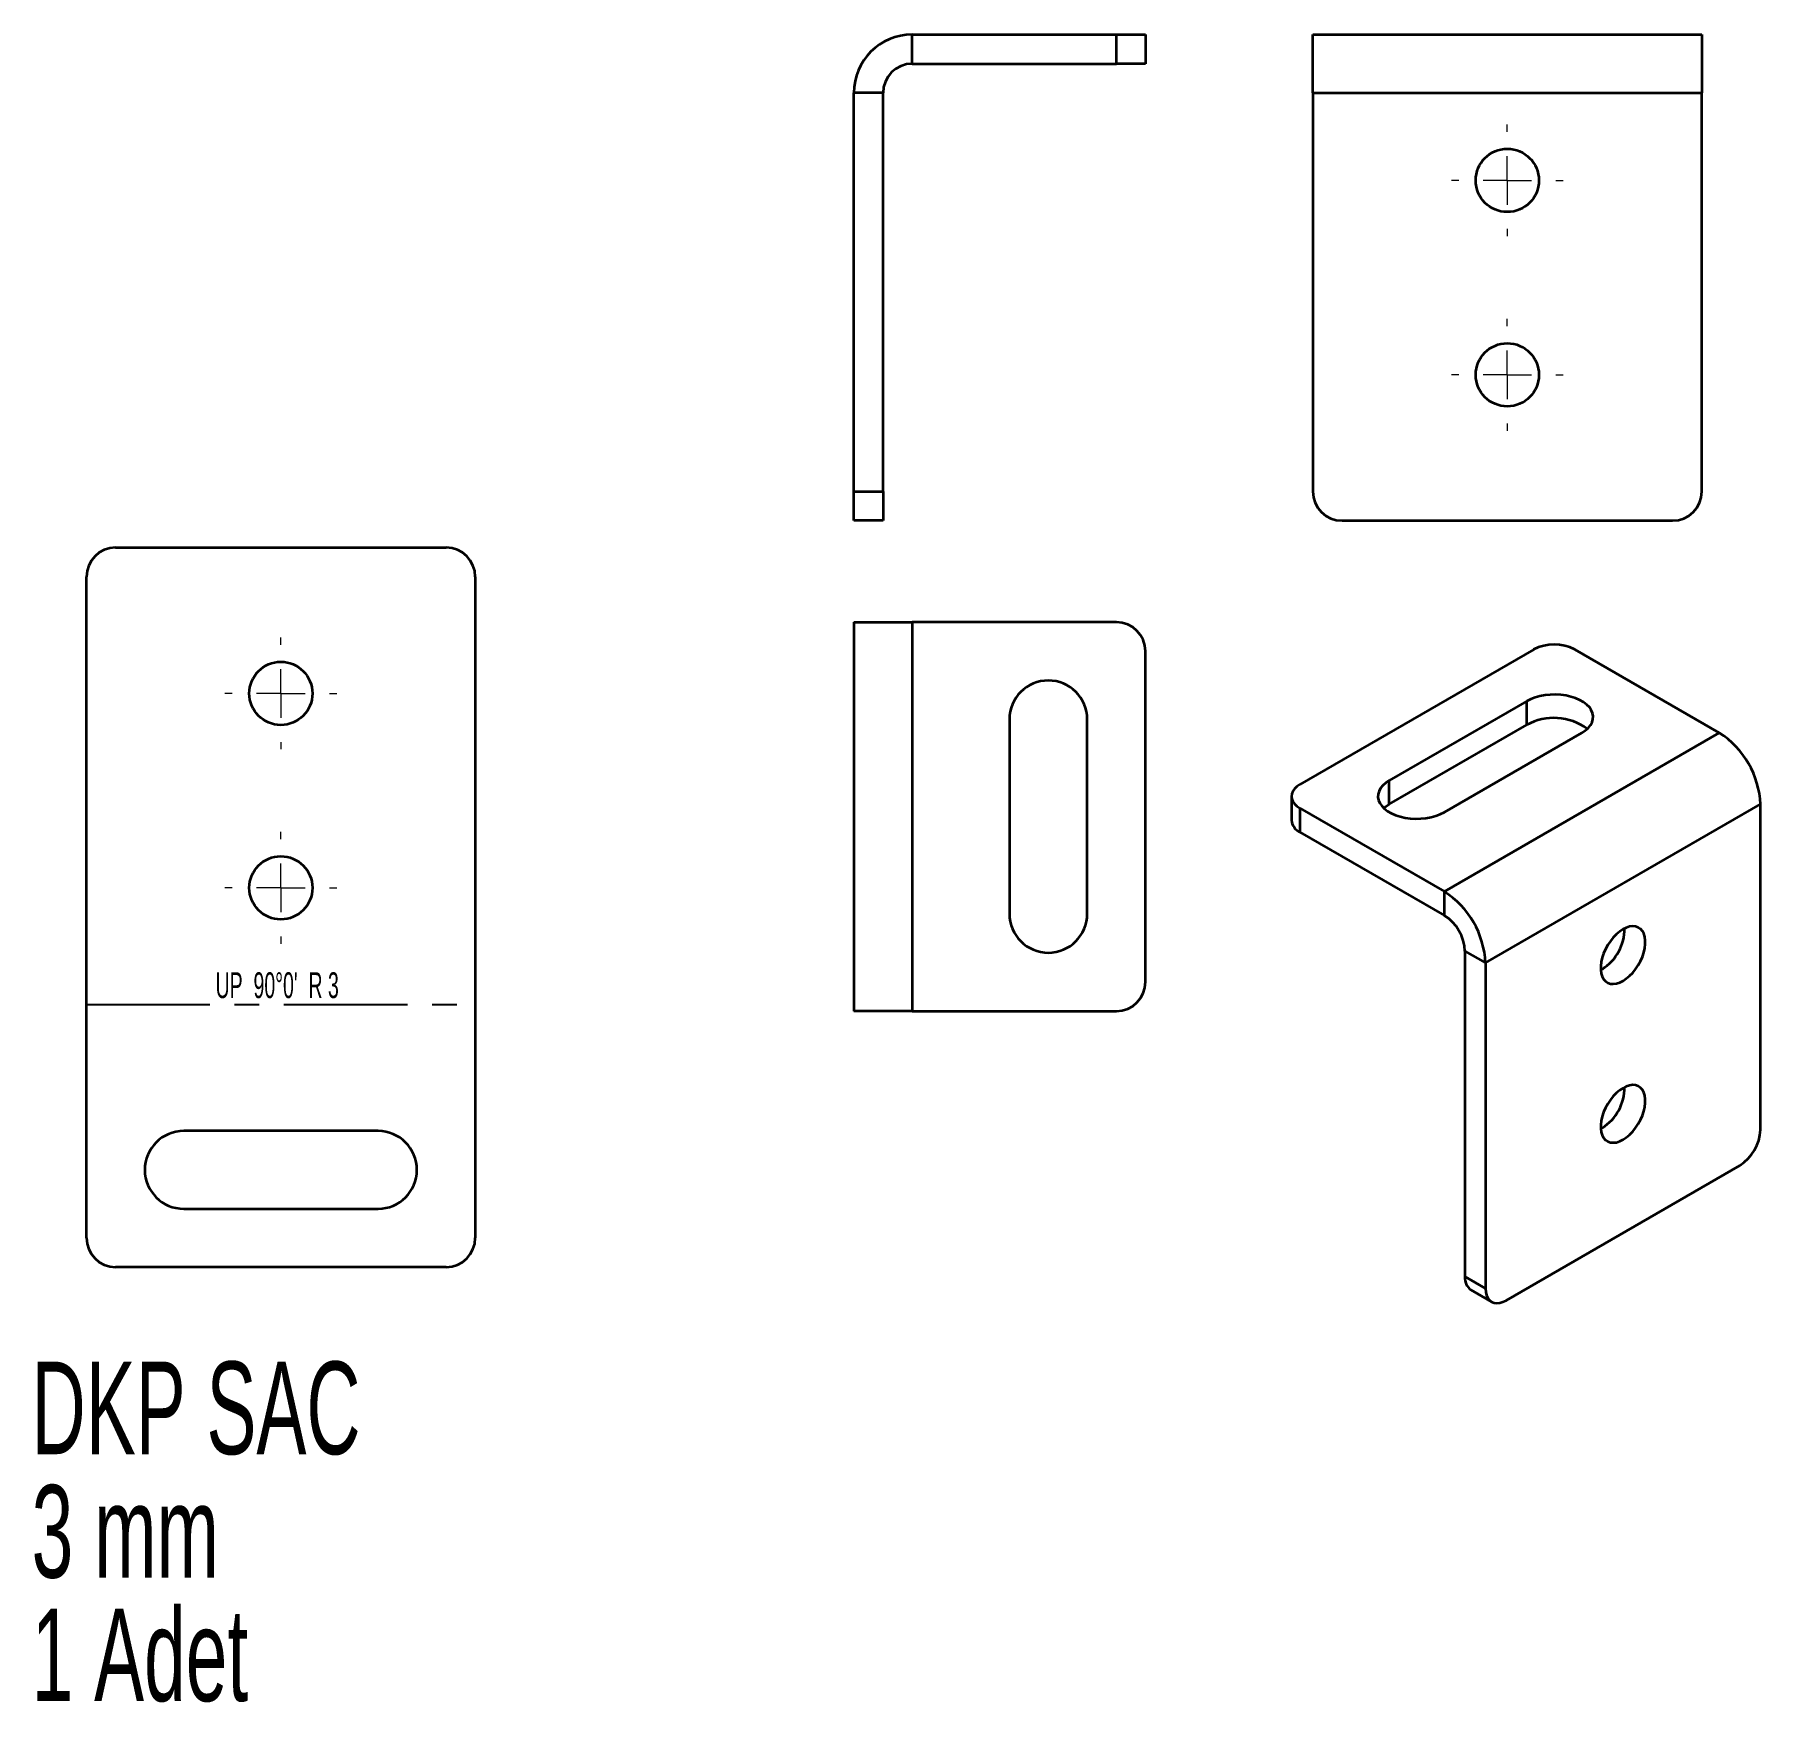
# Model space of a CAD drawing. Header units: millimetres. Extents: x 41 to 219, y 22 to 193.
import ezdxf

# ---------------------------------------------------------------- set-up
doc = ezdxf.new("R2010")
doc.units = ezdxf.units.MM
doc.linetypes.add('CENTERX2', pattern=[20.32, 12.7, -2.54, 2.54, -2.54])
doc.styles.add('SLDTEXTSTYLE0', font='TXT', dxfattribs={"width": 0.605})
doc.styles.add('SLDTEXTSTYLE1', font='TXT', dxfattribs={"width": 0.5675})

# ---------------------------------------------------------------- blocks, each defined once
blk = doc.blocks.new('SW_NOTE_0')
at = {"color": 0, "linetype": 'Continuous', "lineweight": 0, "char_height": 9.525, "attachment_point": 1, "style": 'SLDTEXTSTYLE0'}
for s, insert in [('DKP SAC', (0, 12.28)), ('3 mm', (0, -0.42)), ('1 Adet', (0, -13.12))]:
    blk.add_mtext(s, dxfattribs=dict(at, insert=insert))
blk = doc.blocks.new('SW_CENTERMARKSYMBOL_0')
at = {"color": 0, "linetype": 'Continuous', "lineweight": 18}
for p, q in [((0, 5), (0, 5.75)), ((0, 0), (0, 2.5)), ((-5, 0), (-5.75, 0)), ((0, 0), (-2.5, 0)), ((0, 0), (0, -2.5)), ((0, 0), (2.5, 0)), ((5, 0), (5.75, 0)), ((0, -5), (0, -5.75))]:
    blk.add_line(p, q, dxfattribs=at)
blk = doc.blocks.new('SW_CENTERMARKSYMBOL_1')
at = {"color": 0, "linetype": 'Continuous', "lineweight": 18}
for p, q in [((0, 5), (0, 5.75)), ((0, 0), (0, 2.5)), ((-5, 0), (-5.75, 0)), ((0, 0), (-2.5, 0)), ((0, 0), (0, -2.5)), ((0, 0), (2.5, 0)), ((5, 0), (5.75, 0)), ((0, -5), (0, -5.75))]:
    blk.add_line(p, q, dxfattribs=at)
blk = doc.blocks.new('SW_CENTERMARKSYMBOL_2')
at = {"color": 0, "linetype": 'Continuous', "lineweight": 18}
for p, q in [((0, 5), (0, 5.75)), ((0, 0), (0, 2.5)), ((-5, 0), (-5.75, 0)), ((0, 0), (-2.5, 0)), ((0, 0), (0, -2.5)), ((0, 0), (2.5, 0)), ((5, 0), (5.75, 0)), ((0, -5), (0, -5.75))]:
    blk.add_line(p, q, dxfattribs=at)
blk = doc.blocks.new('SW_CENTERMARKSYMBOL_3')
at = {"color": 0, "linetype": 'Continuous', "lineweight": 18}
for p, q in [((0, 5), (0, 5.75)), ((0, 0), (0, 2.5)), ((-5, 0), (-5.75, 0)), ((0, 0), (-2.5, 0)), ((0, 0), (0, -2.5)), ((0, 0), (2.5, 0)), ((5, 0), (5.75, 0)), ((0, -5), (0, -5.75))]:
    blk.add_line(p, q, dxfattribs=at)
blk = doc.blocks.new('SW_CENTERMARKSYMBOL_4')
at = {"color": 0, "linetype": 'Continuous', "lineweight": 18}
for p, q in [((0, 5), (0, 5.75)), ((0, 0), (0, 2.5)), ((-5, 0), (-5.75, 0)), ((0, 0), (-2.5, 0)), ((0, 0), (0, -2.5)), ((0, 0), (2.5, 0)), ((5, 0), (5.75, 0)), ((0, -5), (0, -5.75))]:
    blk.add_line(p, q, dxfattribs=at)
blk = doc.blocks.new('SW_CENTERMARKSYMBOL_5')
at = {"color": 0, "linetype": 'Continuous', "lineweight": 18}
for p, q in [((0, 5), (0, 5.75)), ((0, 0), (0, 2.5)), ((-5, 0), (-5.75, 0)), ((0, 0), (-2.5, 0)), ((0, 0), (0, -2.5)), ((0, 0), (2.5, 0)), ((5, 0), (5.75, 0)), ((0, -5), (0, -5.75))]:
    blk.add_line(p, q, dxfattribs=at)

msp = doc.modelspace()

# ---------------------------------------------------------------- linework, layer by layer
at = {"color": 7, "linetype": 'Continuous', "lineweight": 35}
for p, q in [((131.58, 190.14), (131.58, 193.14)), ((131.58, 193.14), (152.58, 193.14)), ((152.58, 190.14), (152.58, 193.14)), ((152.58, 193.14), (155.58, 193.14)), ((155.58, 193.14), (155.58, 190.14)), ((172.8, 193.14), (212.8, 193.14)), ((172.8, 187.14), (172.8, 193.14)), ((212.8, 193.14), (212.8, 187.14)), ((131.58, 190.14), (152.58, 190.14)), ((155.58, 190.14), (152.58, 190.14)), ((128.58, 187.14), (125.58, 187.14)), ((125.58, 146.14), (125.58, 187.14)), ((128.58, 146.14), (128.58, 187.14)), ((172.8, 187.14), (172.8, 146.14)), ((172.8, 187.14), (212.8, 187.14)), ((212.8, 146.14), (212.8, 187.14)), ((125.58, 146.14), (128.58, 146.14)), ((125.58, 143.14), (125.58, 146.14)), ((128.58, 146.14), (128.58, 143.14)), ((128.58, 143.14), (125.58, 143.14)), ((175.8, 143.14), (209.8, 143.14)), ((49.63, 140.37), (83.63, 140.37)), ((46.63, 69.36), (46.63, 137.37)), ((86.63, 137.37), (86.63, 69.36)), ((125.58, 132.7), (125.58, 92.7)), ((125.58, 132.7), (131.58, 132.7)), ((131.58, 132.7), (131.58, 92.7)), ((152.58, 132.7), (131.58, 132.7)), ((155.58, 95.7), (155.58, 129.7)), ((195.51, 129.89), (171.47, 116.01)), ((214.6, 121.31), (199.75, 129.89)), ((194.8, 124.58), (180.66, 116.42)), ((194.8, 122.13), (194.8, 124.58)), ((141.58, 122.7), (141.58, 102.7)), ((149.58, 102.7), (149.58, 122.7)), ((180.66, 113.97), (194.8, 122.13)), ((186.32, 104.99), (214.6, 121.31)), ((186.32, 113.15), (200.46, 121.31)), ((180.66, 113.97), (180.66, 116.42)), ((170.59, 114.78), (170.59, 112.33)), ((190.56, 97.64), (218.84, 113.97)), ((218.84, 80.49), (218.84, 113.97)), ((171.47, 113.56), (171.47, 111.11)), ((171.47, 113.56), (186.32, 104.99)), ((171.47, 111.11), (186.32, 102.54)), ((186.32, 102.54), (186.32, 104.99)), ((188.44, 98.86), (190.56, 97.64)), ((188.44, 98.86), (188.44, 65.38)), ((190.56, 97.64), (190.56, 64.16)), ((202.58, 97.02), (202.41, 96.93)), ((131.58, 92.7), (125.58, 92.7)), ((131.58, 92.7), (152.58, 92.7)), ((76.63, 80.36), (56.63, 80.36)), ((202.58, 80.69), (202.41, 80.6)), ((192.68, 62.93), (216.72, 76.81)), ((56.63, 72.36), (76.63, 72.36)), ((83.63, 66.36), (49.63, 66.36)), ((188.44, 65.38), (190.56, 64.16)), ((189.06, 64.01), (191.18, 62.79))]:
    msp.add_line(p, q, dxfattribs=at)
at = {"color": 7, "linetype": 'CENTERX2'}
msp.add_line((46.63, 93.37), (86.63, 93.37), dxfattribs=at)
at = {"color": 7, "linetype": 'Continuous', "lineweight": 35, "flags": 128}
for points in [[(200.46, 121.31), (200.82, 121.55), (201.12, 121.81), (201.35, 122.1), (201.52, 122.4), (201.61, 122.71), (201.63, 123.03), (201.57, 123.34), (201.44, 123.65), (201.24, 123.94), (200.97, 124.21), (200.64, 124.46), (200.26, 124.69), (199.82, 124.88), (199.35, 125.03), (198.84, 125.15), (198.31, 125.22), (197.77, 125.25), (197.22, 125.24), (196.68, 125.19), (196.16, 125.09), (195.67, 124.96), (195.21, 124.79), (194.8, 124.58)], [(171.47, 116.01), (171.16, 115.8), (170.92, 115.57), (170.74, 115.32), (170.63, 115.05), (170.59, 114.78), (170.63, 114.51), (170.74, 114.25), (170.92, 114), (171.16, 113.76), (171.47, 113.56)], [(180.66, 116.42), (180.3, 116.18), (180, 115.91), (179.77, 115.63), (179.6, 115.33), (179.51, 115.02), (179.49, 114.7), (179.55, 114.39), (179.68, 114.08), (179.88, 113.79), (180.14, 113.52), (180.47, 113.26), (180.86, 113.04), (181.29, 112.85), (181.77, 112.7), (182.28, 112.58), (182.81, 112.51), (183.35, 112.47), (183.9, 112.49), (184.43, 112.54), (184.96, 112.63), (185.45, 112.77), (185.9, 112.94), (186.32, 113.15)], [(180.1, 113.56), (180.3, 113.73), (180.66, 113.97)], [(204.7, 101.11), (204.36, 100.88), (204.02, 100.6), (203.7, 100.27), (203.41, 99.9), (203.14, 99.5), (202.9, 99.07), (202.71, 98.63), (202.56, 98.19), (202.46, 97.75), (202.41, 97.33), (202.41, 96.93), (202.46, 96.57), (202.56, 96.25), (202.71, 95.98), (202.9, 95.76), (203.14, 95.6), (203.41, 95.51), (203.7, 95.49), (204.02, 95.53), (204.36, 95.63), (204.7, 95.8), (205.04, 96.03), (205.38, 96.31), (205.7, 96.64), (206, 97.01), (206.26, 97.41), (206.5, 97.84), (206.69, 98.27), (206.84, 98.72), (206.94, 99.16), (206.99, 99.58), (206.99, 99.97), (206.94, 100.34), (206.84, 100.66), (206.69, 100.93), (206.5, 101.14), (206.26, 101.3), (206, 101.39), (205.7, 101.42), (205.38, 101.38), (205.04, 101.27), (204.7, 101.11)], [(204.7, 84.78), (204.36, 84.55), (204.02, 84.27), (203.7, 83.94), (203.41, 83.57), (203.14, 83.16), (202.9, 82.74), (202.71, 82.3), (202.56, 81.86), (202.46, 81.42), (202.41, 81), (202.41, 80.6), (202.46, 80.24), (202.56, 79.92), (202.71, 79.65), (202.9, 79.43), (203.14, 79.27), (203.41, 79.18), (203.7, 79.16), (204.02, 79.19), (204.36, 79.3), (204.7, 79.47), (205.04, 79.7), (205.38, 79.98), (205.7, 80.31), (206, 80.68), (206.26, 81.08), (206.5, 81.5), (206.69, 81.94), (206.84, 82.39), (206.94, 82.82), (206.99, 83.25), (206.99, 83.64), (206.94, 84.01), (206.84, 84.33), (206.69, 84.6), (206.5, 84.81), (206.26, 84.97), (206, 85.06), (205.7, 85.09), (205.38, 85.05), (205.04, 84.94), (204.7, 84.78)], [(190.56, 64.16), (190.58, 63.79), (190.66, 63.46), (190.79, 63.18), (190.96, 62.95), (191.18, 62.79), (191.43, 62.68), (191.72, 62.65), (192.02, 62.68), (192.35, 62.77), (192.68, 62.93)]]:
    msp.add_lwpolyline(points, dxfattribs=at)
at = {"color": 7, "linetype": 'Continuous', "lineweight": 35}
for centre in [(192.8, 178.14), (192.8, 158.14), (66.63, 125.37), (66.63, 105.37)]:
    msp.add_circle(centre, 3.25, dxfattribs=at)
for centre, radius, start, end in [((131.58, 187.14), 6, 90, 180), ((131.58, 187.14), 3, 90, 180), ((175.8, 146.14), 3, 180, 270), ((209.8, 146.14), 3, 270, 0), ((49.63, 137.37), 3, 90, 180), ((83.63, 137.37), 3, 0, 90), ((152.58, 129.7), 3, 0, 90), ((197.63, 125.83), 4.58, 62.391, 117.609), ((145.58, 122.7), 4, 0, 180), ((197.59, 117.08), 5.77, 53.5664, 118.9269), ((209.68, 113.57), 9.17, 2.4534, 57.5466), ((172.08, 112.47), 1.5, 185.3944, 245.9257), ((181.39, 97.24), 9.17, 2.4534, 57.5466), ((145.58, 102.7), 4, 180, 0), ((183.86, 98.67), 4.58, 2.3869, 57.6131), ((199.95, 101.18), 4.92, 302.277, 0.1847), ((152.58, 95.7), 3, 270, 0), ((199.95, 84.85), 4.92, 302.277, 0.1847), ((56.63, 76.36), 4, 90, 270), ((76.63, 76.36), 4, 270, 90), ((214.27, 80.68), 4.58, 302.3869, 357.6131), ((49.63, 69.36), 3, 180, 270), ((83.63, 69.36), 3, 270, 0), ((189.9, 65.22), 1.47, 173.5491, 235.1388)]:
    msp.add_arc(centre, radius, start, end, dxfattribs=at)

# ---------------------------------------------------------------- block references
at = {"color": 7, "linetype": 'Continuous', "lineweight": 18}
for name, p in [('SW_CENTERMARKSYMBOL_5', (192.8, 178.14)), ('SW_CENTERMARKSYMBOL_4', (192.8, 158.14)), ('SW_CENTERMARKSYMBOL_0', (66.63, 125.37)), ('SW_CENTERMARKSYMBOL_2', (66.63, 125.37)), ('SW_CENTERMARKSYMBOL_1', (66.63, 105.37)), ('SW_CENTERMARKSYMBOL_3', (66.63, 105.37))]:
    msp.add_blockref(name, p, dxfattribs=at)
at = {"color": 7, "linetype": 'Continuous', "lineweight": 0}
msp.add_blockref('SW_NOTE_0', (40.99, 44.36), dxfattribs=at)

# ---------------------------------------------------------------- texts
at = {"color": 7, "linetype": 'Continuous', "lineweight": 18, "insert": (66.25, 96.68), "char_height": 2.6458, "attachment_point": 2, "style": 'SLDTEXTSTYLE1'}
msp.add_mtext("UP  90°0'  R 3", dxfattribs=at)

doc.saveas('drawing.dxf')
